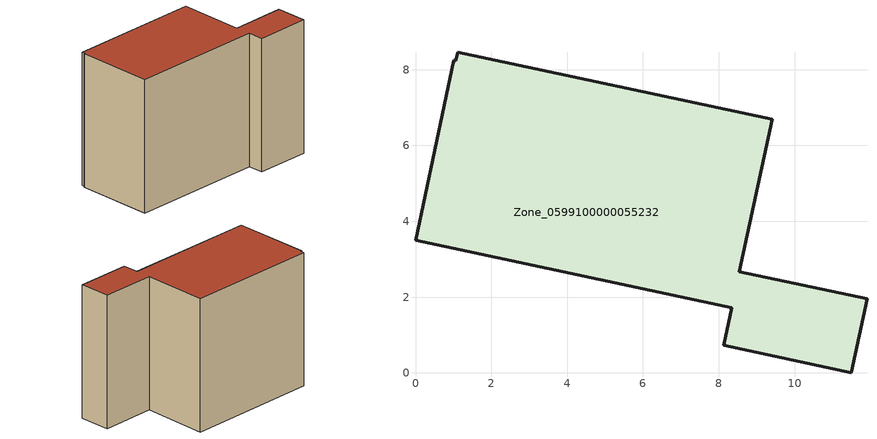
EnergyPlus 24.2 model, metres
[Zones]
Zone_0599100000055232
 floor ground (C_G): 8.34,1.72 0,3.5 1.01,8.25 1.07,8.24 1.11,8.46 9.41,6.7 8.54,2.67 11.91,1.96 11.5,0 8.13,0.73 z0
 wall outside (C_F): 0,3.5 8.34,1.72 8.13,0.73 11.5,0 11.91,1.96 8.54,2.67 9.41,6.7 1.11,8.46 1.07,8.24 1.01,8.25 0,3.5 z0:8.5
 roof outside (C_R): 1.11,8.46 1.07,8.24 1.01,8.25 0,3.5 8.34,1.72 8.13,0.73 11.5,0 11.91,1.96 8.54,2.67 9.41,6.7 z8.5
[BUILDING]
Pand.0599100000055232: North Axis=0; Terrain=City; Loads Convergence Tolerance Value=0.04; Temperature Convergence Tolerance Value=0.4; Solar Distribution=FullExterior; Maximum Number of Warmup Days=25; Minimum Number of Warmup Days=1
[Site:Location]
Rotterdam.The.Hague.AP_ZH_NLD Design_Conditions: Latitude=51.96; Longitude=4.45; Time Zone=1; Elevation=-4.5
[SITE:GROUNDTEMPERATURE:BUILDINGSURFACE]
18, 18, 18, 18, 18, 18, 18, 18, 18, 18, 18, 18
[MATERIAL] Thermal Absorptance=0.9; Solar Absorptance=0.7; Visible Absorptance=0.7
Name | Roughness | Thickness | Conductivity | Density | Specific Heat
G.TI.1975-1991 | MediumSmooth | 0.15 | 0.288461 | 540 | 1210
F.TI.1975-1991 | Rough | 0.3 | 0.230769 | 1920 | 840
R.TI.1975-1991 | MediumRough | 0.2 | 0.153846 | 1500 | 1000
[CONSTRUCTION]
C_G: G.TI.1975-1991
C_F: F.TI.1975-1991
C_R: R.TI.1975-1991
[ZONE]
Zone_0599100000055232: Type=1; Multiplier=1; Ceiling Height=Autocalculate; Volume=Autocalculate; Floor Area=autocalculate; Part of Total Floor Area=Yes
[ZONEINFILTRATION:DESIGNFLOWRATE]
Infil_Zone_0599100000055232: Zone or ZoneList or Space or SpaceList=Zone_0599100000055232; Schedule=AlwaysOn; Design Flow Rate Calculation Method=Flow/Area; Flow Rate per Floor Area=0.003; Constant Term Coefficient=1; Temperature Term Coefficient=0; Velocity Term Coefficient=0; Velocity Squared Term Coefficient=0
[HVACTEMPLATE:ZONE:IDEALLOADSAIRSYSTEM]
Zone_0599100000055232: Maximum Heating Supply Air Temperature=50; Minimum Cooling Supply Air Temperature=13; Maximum Heating Supply Air Humidity Ratio=0.0156; Minimum Cooling Supply Air Humidity Ratio=0.0077; Heating Limit=NoLimit; Cooling Limit=NoLimit; Dehumidification Control Type=ConstantSensibleHeatRatio; Cooling Sensible Heat Ratio=0.7; Dehumidification Setpoint=60; Humidification Control Type=None; Humidification Setpoint=30; Outdoor Air Method=None; Outdoor Air Flow Rate per Person=0.00944; Outdoor Air Flow Rate per Zone Floor Area=0; Outdoor Air Flow Rate per Zone=0; Demand Controlled Ventilation Type=None; Outdoor Air Economizer Type=NoEconomizer; Heat Recovery Type=None; Sensible Heat Recovery Effectiveness=0.7; Latent Heat Recovery Effectiveness=0.65
[ZONECONTROL:THERMOSTAT]
ThermostatControl_Zone_0599100000055232: Zone or ZoneList=Zone_0599100000055232; Control Type Schedule=DualSetpointControlType; Control 1=Thermostat_Zone_0599100000055232; Temperature Difference Between Cutout And Setpoint=0
[THERMOSTATSETPOINT:DUALSETPOINT]
Thermostat_Zone_0599100000055232: Heating Setpoint Temperature Schedule=HeatingSetpoint_Zone_0599100000055232; Cooling Setpoint Temperature Schedule=CoolingSetpoint_Zone_0599100000055232
[SCHEDULE:COMPACT]
HeatingSetpoint_Zone_0599100000055232: Through: 12/31, For: AllDays, Until: 24:00, 21
CoolingSetpoint_Zone_0599100000055232: Through: 12/31, For: AllDays, Until: 24:00, 24
DualSetpointControlType: Through: 12/31, For: AllDays, Until: 24:00, 4
AlwaysOn: Through: 12/31, For: AllDays, Until: 24:00, 1
